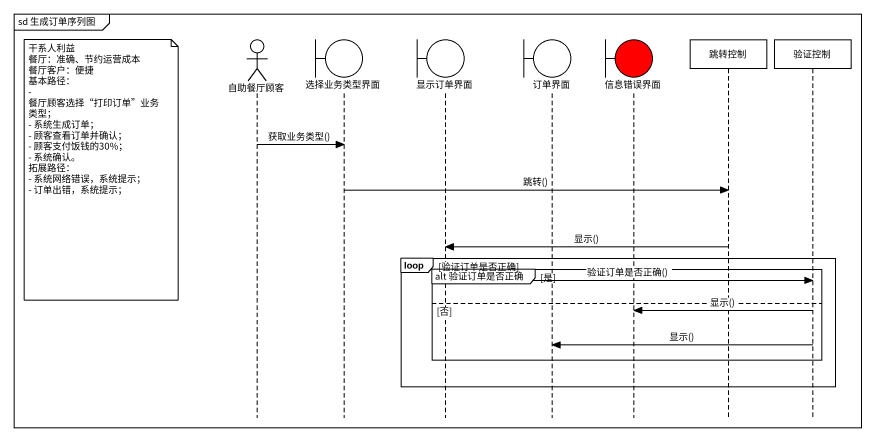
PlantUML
@startuml
mainframe sd 生成订单序列图
hide footbox
actor 自助餐厅顾客
boundary 选择业务类型界面
boundary 显示订单界面
boundary 订单界面
boundary 信息错误界面 #FF0000
participant 跳转控制
participant 验证控制

自助餐厅顾客 -> 选择业务类型界面 : 获取业务类型()
note left of 自助餐厅顾客
  干系人利益
  餐厅：准确、节约运营成本
  餐厅客户：便捷
  基本路径：
  - 餐厅顾客选择“打印订单”业务类型；
  - 系统生成订单；
  - 顾客查看订单并确认；
  - 顾客支付饭钱的30%；
  - 系统确认。
  拓展路径：
  - 系统网络错误，系统提示；
  - 订单出错，系统提示；
end note
选择业务类型界面 -> 跳转控制 : 跳转()
跳转控制 -> 显示订单界面 : 显示()
loop 验证订单是否正确
  group alt 验证订单是否正确 [是]
    显示订单界面 -> 验证控制 : 验证订单是否正确()
  else 否
    验证控制 -> 信息错误界面 : 显示()
    验证控制 -> 订单界面 : 显示()
  end
end
@enduml
